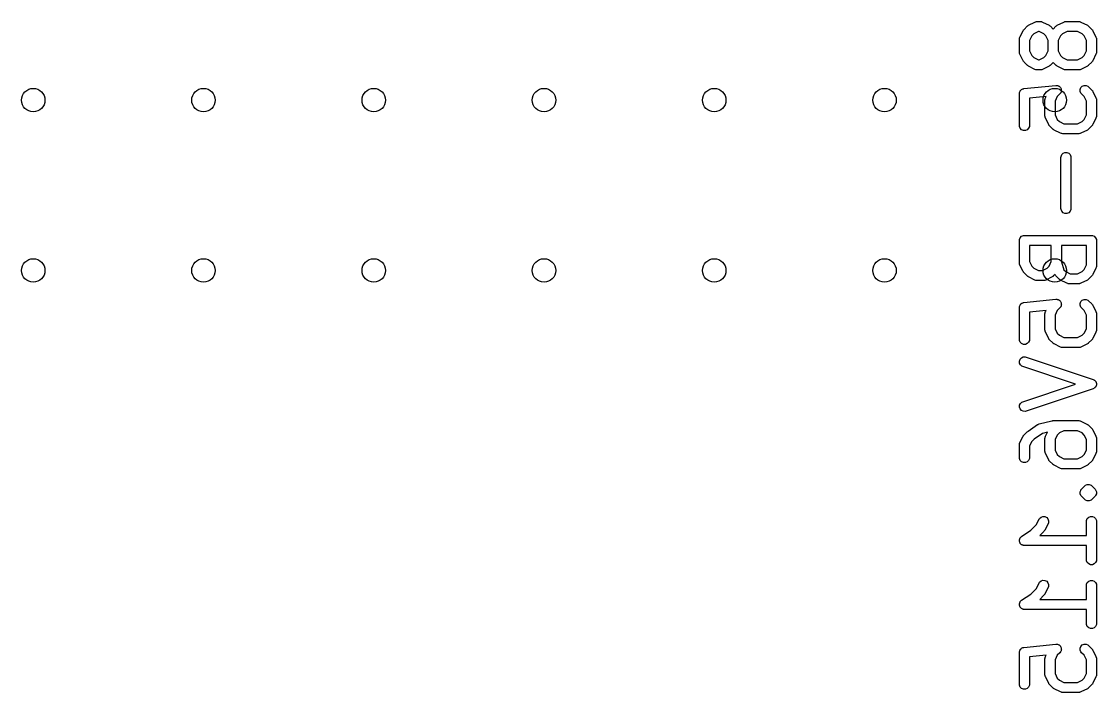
# Model space of a CAD drawing. Extents: x 0.25 to 2.5, y 0.08 to 2.24.
# Drawn here: x 1.121 to 1.753, y 0.084 to 0.478 of the extents above; entities that cross this region are included whole.
import ezdxf

# ---------------------------------------------------------------- set-up
doc = ezdxf.new("R2010")
doc.units = 0
doc.header["$MEASUREMENT"] = 0
doc.layers.add('BLACK', color=7, linetype='CONTINUOUS')

msp = doc.modelspace()

# ---------------------------------------------------------------- linework, layer by layer
at = {"layer": 'BLACK', "linetype": 'CONTINUOUS'}
for p, q in [((1.71032, 0.47345), (1.7122, 0.47532)), ((1.7122, 0.47532), (1.71242, 0.47551)), ((1.71242, 0.47551), (1.71248, 0.47557)), ((1.71248, 0.47557), (1.71256, 0.47562)), ((1.71256, 0.47562), (1.71265, 0.47569)), ((1.71265, 0.47569), (1.71272, 0.47572)), ((1.71272, 0.47572), (1.71297, 0.47588)), ((1.71297, 0.47588), (1.71671, 0.47775)), ((1.71671, 0.47775), (1.71726, 0.47796)), ((1.71726, 0.47796), (1.71736, 0.47797)), ((1.71736, 0.47797), (1.71746, 0.47801)), ((1.71746, 0.47801), (1.71804, 0.47806)), ((1.71804, 0.47806), (1.71991, 0.47806)), ((1.71991, 0.47806), (1.72049, 0.47801)), ((1.72049, 0.47801), (1.72058, 0.47797)), ((1.72058, 0.47797), (1.72069, 0.47796)), ((1.72069, 0.47796), (1.72123, 0.47775)), ((1.72123, 0.47775), (1.72498, 0.47588)), ((1.72498, 0.47588), (1.72523, 0.47572)), ((1.72523, 0.47572), (1.7253, 0.47569)), ((1.7253, 0.47569), (1.72538, 0.47562)), ((1.72538, 0.47562), (1.72547, 0.47557)), ((1.72547, 0.47557), (1.72552, 0.47551)), ((1.72552, 0.47551), (1.72575, 0.47532)), ((1.72575, 0.47532), (1.72741, 0.47366)), ((1.72741, 0.47366), (1.72907, 0.47532)), ((1.72907, 0.47532), (1.7293, 0.47551)), ((1.7293, 0.47551), (1.72935, 0.47557)), ((1.72935, 0.47557), (1.72944, 0.47562)), ((1.72944, 0.47562), (1.72952, 0.47569)), ((1.72952, 0.47569), (1.72959, 0.47572)), ((1.72959, 0.47572), (1.72984, 0.47588)), ((1.72984, 0.47588), (1.73359, 0.47775)), ((1.73359, 0.47775), (1.73413, 0.47796)), ((1.73413, 0.47796), (1.73423, 0.47797)), ((1.73423, 0.47797), (1.73433, 0.47801)), ((1.73433, 0.47801), (1.73491, 0.47806)), ((1.73491, 0.47806), (1.74241, 0.47806)), ((1.74241, 0.47806), (1.74298, 0.47801)), ((1.74298, 0.47801), (1.74308, 0.47797)), ((1.74308, 0.47797), (1.74319, 0.47796)), ((1.74319, 0.47796), (1.74373, 0.47775)), ((1.74373, 0.47775), (1.74748, 0.47588)), ((1.74748, 0.47588), (1.74773, 0.47572)), ((1.74773, 0.47572), (1.7478, 0.47569)), ((1.7478, 0.47569), (1.74788, 0.47562)), ((1.74788, 0.47562), (1.74797, 0.47557)), ((1.74797, 0.47557), (1.74802, 0.47551)), ((1.74802, 0.47551), (1.74824, 0.47532)), ((1.74824, 0.47532), (1.75012, 0.47345)), ((1.70758, 0.46761), (1.70764, 0.46819)), ((1.70758, 0.46011), (1.70758, 0.46761)), ((1.70764, 0.46819), (1.70768, 0.46829)), ((1.70768, 0.46829), (1.70769, 0.46839)), ((1.70769, 0.46839), (1.7079, 0.46893)), ((1.7079, 0.46893), (1.70977, 0.47268)), ((1.70977, 0.47268), (1.70993, 0.47293)), ((1.70993, 0.47293), (1.70996, 0.473)), ((1.70996, 0.473), (1.71002, 0.47308)), ((1.71002, 0.47308), (1.71008, 0.47317)), ((1.71008, 0.47317), (1.71014, 0.47322)), ((1.71014, 0.47322), (1.71032, 0.47345)), ((1.71484, 0.46961), (1.71349, 0.46691)), ((1.71603, 0.47081), (1.71484, 0.46961)), ((1.71873, 0.47216), (1.71603, 0.47081)), ((1.71921, 0.47216), (1.71873, 0.47216)), ((1.72191, 0.47081), (1.71921, 0.47216)), ((1.72311, 0.46961), (1.72191, 0.47081)), ((1.72446, 0.46691), (1.72311, 0.46961)), ((1.73171, 0.46961), (1.73036, 0.46691)), ((1.73291, 0.47081), (1.73171, 0.46961)), ((1.73561, 0.47216), (1.73291, 0.47081)), ((1.74171, 0.47216), (1.73561, 0.47216)), ((1.74441, 0.47081), (1.74171, 0.47216)), ((1.7456, 0.46961), (1.74441, 0.47081)), ((1.74695, 0.46691), (1.7456, 0.46961)), ((1.75012, 0.47345), (1.75031, 0.47322)), ((1.75031, 0.47322), (1.75036, 0.47317)), ((1.75036, 0.47317), (1.75042, 0.47308)), ((1.75042, 0.47308), (1.75049, 0.473)), ((1.75049, 0.473), (1.75052, 0.47293)), ((1.75052, 0.47293), (1.75067, 0.47268)), ((1.75067, 0.47268), (1.75255, 0.46893)), ((1.75255, 0.46893), (1.75275, 0.46839)), ((1.75275, 0.46839), (1.75276, 0.46829)), ((1.75276, 0.46829), (1.7528, 0.46819)), ((1.7528, 0.46819), (1.75286, 0.46761)), ((1.75286, 0.46761), (1.75286, 0.46011)), ((1.71349, 0.46691), (1.71349, 0.46081)), ((1.72446, 0.46081), (1.72446, 0.46691)), ((1.73036, 0.46691), (1.73036, 0.46081)), ((1.74695, 0.46081), (1.74695, 0.46691)), ((1.70764, 0.45954), (1.70758, 0.46011)), ((1.70768, 0.45944), (1.70764, 0.45954)), ((1.70769, 0.45933), (1.70768, 0.45944)), ((1.7079, 0.45879), (1.70769, 0.45933)), ((1.70977, 0.45504), (1.7079, 0.45879)), ((1.70993, 0.45479), (1.70977, 0.45504)), ((1.70996, 0.45472), (1.70993, 0.45479)), ((1.71002, 0.45464), (1.70996, 0.45472)), ((1.71008, 0.45455), (1.71002, 0.45464)), ((1.71349, 0.46081), (1.71484, 0.45811)), ((1.71484, 0.45811), (1.71603, 0.45691)), ((1.71603, 0.45691), (1.71873, 0.45557)), ((1.71873, 0.45557), (1.71921, 0.45557)), ((1.71921, 0.45557), (1.72191, 0.45691)), ((1.72191, 0.45691), (1.72311, 0.45811)), ((1.72311, 0.45811), (1.72446, 0.46081)), ((1.73036, 0.46081), (1.73171, 0.45811)), ((1.73171, 0.45811), (1.73291, 0.45691)), ((1.73291, 0.45691), (1.73561, 0.45557)), ((1.73561, 0.45557), (1.74171, 0.45557)), ((1.74171, 0.45557), (1.74441, 0.45691)), ((1.74441, 0.45691), (1.7456, 0.45811)), ((1.7456, 0.45811), (1.74695, 0.46081)), ((1.75042, 0.45464), (1.75036, 0.45455)), ((1.75049, 0.45472), (1.75042, 0.45464)), ((1.75052, 0.45479), (1.75049, 0.45472)), ((1.75067, 0.45504), (1.75052, 0.45479)), ((1.75255, 0.45879), (1.75067, 0.45504)), ((1.75275, 0.45933), (1.75255, 0.45879)), ((1.75276, 0.45944), (1.75275, 0.45933)), ((1.7528, 0.45954), (1.75276, 0.45944)), ((1.75286, 0.46011), (1.7528, 0.45954)), ((1.71014, 0.4545), (1.71008, 0.45455)), ((1.71032, 0.45427), (1.71014, 0.4545)), ((1.7122, 0.4524), (1.71032, 0.45427)), ((1.71242, 0.45221), (1.7122, 0.4524)), ((1.71248, 0.45216), (1.71242, 0.45221)), ((1.71256, 0.4521), (1.71248, 0.45216)), ((1.71265, 0.45203), (1.71256, 0.4521)), ((1.71272, 0.452), (1.71265, 0.45203)), ((1.71297, 0.45185), (1.71272, 0.452)), ((1.71671, 0.44997), (1.71297, 0.45185)), ((1.71726, 0.44977), (1.71671, 0.44997)), ((1.71736, 0.44976), (1.71726, 0.44977)), ((1.71746, 0.44972), (1.71736, 0.44976)), ((1.71804, 0.44966), (1.71746, 0.44972)), ((1.71991, 0.44966), (1.71804, 0.44966)), ((1.72049, 0.44972), (1.71991, 0.44966)), ((1.72058, 0.44976), (1.72049, 0.44972)), ((1.72069, 0.44977), (1.72058, 0.44976)), ((1.72123, 0.44997), (1.72069, 0.44977)), ((1.72498, 0.45185), (1.72123, 0.44997)), ((1.72523, 0.452), (1.72498, 0.45185)), ((1.7253, 0.45203), (1.72523, 0.452)), ((1.72538, 0.4521), (1.7253, 0.45203)), ((1.72547, 0.45216), (1.72538, 0.4521)), ((1.72552, 0.45221), (1.72547, 0.45216)), ((1.72575, 0.4524), (1.72552, 0.45221)), ((1.72741, 0.45406), (1.72575, 0.4524)), ((1.72907, 0.4524), (1.72741, 0.45406)), ((1.7293, 0.45221), (1.72907, 0.4524)), ((1.72935, 0.45216), (1.7293, 0.45221)), ((1.72944, 0.4521), (1.72935, 0.45216)), ((1.72952, 0.45203), (1.72944, 0.4521)), ((1.72959, 0.452), (1.72952, 0.45203)), ((1.72984, 0.45185), (1.72959, 0.452)), ((1.73359, 0.44997), (1.72984, 0.45185)), ((1.73413, 0.44977), (1.73359, 0.44997)), ((1.73423, 0.44976), (1.73413, 0.44977)), ((1.73433, 0.44972), (1.73423, 0.44976)), ((1.73491, 0.44966), (1.73433, 0.44972)), ((1.74241, 0.44966), (1.73491, 0.44966)), ((1.74298, 0.44972), (1.74241, 0.44966)), ((1.74308, 0.44976), (1.74298, 0.44972)), ((1.74319, 0.44977), (1.74308, 0.44976)), ((1.74373, 0.44997), (1.74319, 0.44977)), ((1.74748, 0.45185), (1.74373, 0.44997)), ((1.74773, 0.452), (1.74748, 0.45185)), ((1.7478, 0.45203), (1.74773, 0.452)), ((1.74788, 0.4521), (1.7478, 0.45203)), ((1.74797, 0.45216), (1.74788, 0.4521)), ((1.74802, 0.45221), (1.74797, 0.45216)), ((1.74824, 0.4524), (1.74802, 0.45221)), ((1.75012, 0.45427), (1.74824, 0.4524)), ((1.75031, 0.4545), (1.75012, 0.45427)), ((1.75036, 0.45455), (1.75031, 0.4545)), ((1.70758, 0.43574), (1.7076, 0.43595)), ((1.70758, 0.41699), (1.70758, 0.43574)), ((1.7076, 0.43603), (1.70762, 0.4361)), ((1.7076, 0.43595), (1.7076, 0.43603)), ((1.70762, 0.4361), (1.70764, 0.43632)), ((1.70764, 0.43632), (1.70781, 0.43671)), ((1.70781, 0.43671), (1.70793, 0.43713)), ((1.70793, 0.43713), (1.70802, 0.43724)), ((1.70802, 0.43724), (1.70808, 0.43738)), ((1.70808, 0.43738), (1.70839, 0.43769)), ((1.70839, 0.43769), (1.70866, 0.43802)), ((1.70866, 0.43802), (1.70879, 0.43809)), ((1.70879, 0.43809), (1.7089, 0.4382)), ((1.7089, 0.4382), (1.70929, 0.43836)), ((1.70929, 0.43836), (1.70967, 0.43856)), ((1.70967, 0.43856), (1.70989, 0.43861)), ((1.70989, 0.43861), (1.70996, 0.43864)), ((1.70996, 0.43864), (1.71003, 0.43864)), ((1.71003, 0.43864), (1.71024, 0.43868)), ((1.71024, 0.43868), (1.72899, 0.44055)), ((1.72899, 0.44055), (1.72957, 0.44055)), ((1.72957, 0.44055), (1.72971, 0.44051)), ((1.72971, 0.44051), (1.72986, 0.44051)), ((1.72986, 0.44051), (1.73026, 0.44035)), ((1.73026, 0.44035), (1.73067, 0.44022)), ((1.73067, 0.44022), (1.73079, 0.44013)), ((1.73079, 0.44013), (1.73092, 0.44007)), ((1.73092, 0.44007), (1.73123, 0.43977)), ((1.73123, 0.43977), (1.73156, 0.43949)), ((1.73174, 0.43597), (1.73137, 0.43553)), ((1.73156, 0.43949), (1.73163, 0.43936)), ((1.73163, 0.43936), (1.73174, 0.43926)), ((1.73174, 0.43926), (1.7319, 0.43886)), ((1.7318, 0.43611), (1.73174, 0.43597)), ((1.73189, 0.43623), (1.7318, 0.43611)), ((1.73201, 0.43664), (1.73189, 0.43623)), ((1.7319, 0.43886), (1.73211, 0.43848)), ((1.73218, 0.43704), (1.73201, 0.43664)), ((1.73211, 0.43848), (1.73212, 0.43833)), ((1.73212, 0.43833), (1.73218, 0.43819)), ((1.73218, 0.43819), (1.73218, 0.43776)), ((1.73218, 0.43776), (1.73222, 0.43733)), ((1.73222, 0.43733), (1.73218, 0.43719)), ((1.73218, 0.43719), (1.73218, 0.43704)), ((1.74326, 0.43819), (1.7437, 0.43926)), ((1.74326, 0.43704), (1.74326, 0.43819)), ((1.7437, 0.43597), (1.74326, 0.43704)), ((1.7437, 0.43926), (1.74452, 0.44007)), ((1.74407, 0.43553), (1.7437, 0.43597)), ((1.74452, 0.44007), (1.74558, 0.44051)), ((1.74558, 0.44051), (1.74673, 0.44051)), ((1.74673, 0.44051), (1.7478, 0.44007)), ((1.7478, 0.44007), (1.74824, 0.4397)), ((1.74824, 0.4397), (1.75012, 0.43783)), ((1.75012, 0.43783), (1.75031, 0.4376)), ((1.75031, 0.4376), (1.75036, 0.43755)), ((1.75036, 0.43755), (1.75042, 0.43746)), ((1.75042, 0.43746), (1.75049, 0.43738)), ((1.75049, 0.43738), (1.75052, 0.43731)), ((1.75052, 0.43731), (1.75067, 0.43706)), ((1.75067, 0.43706), (1.75255, 0.43331)), ((1.72326, 0.43405), (1.71349, 0.43307)), ((1.71349, 0.43307), (1.71349, 0.41699)), ((1.72258, 0.43199), (1.72264, 0.43257)), ((1.72258, 0.42262), (1.72258, 0.43199)), ((1.72264, 0.43257), (1.72268, 0.43266)), ((1.72268, 0.43266), (1.72269, 0.43277)), ((1.72269, 0.43277), (1.72289, 0.43331)), ((1.72289, 0.43331), (1.72326, 0.43405)), ((1.72984, 0.43399), (1.72849, 0.43129)), ((1.72849, 0.43129), (1.72849, 0.42331)), ((1.73137, 0.43553), (1.72984, 0.43399)), ((1.7456, 0.43399), (1.74407, 0.43553)), ((1.74695, 0.43129), (1.7456, 0.43399)), ((1.74695, 0.42331), (1.74695, 0.43129)), ((1.75255, 0.43331), (1.75275, 0.43277)), ((1.75275, 0.43277), (1.75276, 0.43266)), ((1.75276, 0.43266), (1.7528, 0.43257)), ((1.7528, 0.43257), (1.75286, 0.43199)), ((1.75286, 0.43199), (1.75286, 0.42262)), ((1.72849, 0.42331), (1.72984, 0.42062)), ((1.7456, 0.42062), (1.74695, 0.42331)), ((1.70764, 0.41642), (1.70758, 0.41699)), ((1.71349, 0.41699), (1.71343, 0.41642)), ((1.72264, 0.42204), (1.72258, 0.42262)), ((1.72268, 0.42194), (1.72264, 0.42204)), ((1.72269, 0.42184), (1.72268, 0.42194)), ((1.72289, 0.4213), (1.72269, 0.42184)), ((1.72477, 0.41755), (1.72289, 0.4213)), ((1.72492, 0.4173), (1.72477, 0.41755)), ((1.72495, 0.41723), (1.72492, 0.4173)), ((1.72502, 0.41715), (1.72495, 0.41723)), ((1.72508, 0.41706), (1.72502, 0.41715)), ((1.72514, 0.41701), (1.72508, 0.41706)), ((1.72532, 0.41678), (1.72514, 0.41701)), ((1.7272, 0.4149), (1.72532, 0.41678)), ((1.72984, 0.42062), (1.73103, 0.41942)), ((1.73103, 0.41942), (1.73373, 0.41807)), ((1.73373, 0.41807), (1.74171, 0.41807)), ((1.74171, 0.41807), (1.74441, 0.41942)), ((1.74441, 0.41942), (1.7456, 0.42062)), ((1.75012, 0.41678), (1.74824, 0.4149)), ((1.75031, 0.41701), (1.75012, 0.41678)), ((1.75036, 0.41706), (1.75031, 0.41701)), ((1.75042, 0.41715), (1.75036, 0.41706)), ((1.75049, 0.41723), (1.75042, 0.41715)), ((1.75052, 0.4173), (1.75049, 0.41723)), ((1.75067, 0.41755), (1.75052, 0.4173)), ((1.75255, 0.4213), (1.75067, 0.41755)), ((1.75275, 0.42184), (1.75255, 0.4213)), ((1.75276, 0.42194), (1.75275, 0.42184)), ((1.7528, 0.42204), (1.75276, 0.42194)), ((1.75286, 0.42262), (1.7528, 0.42204)), ((1.70808, 0.41535), (1.70764, 0.41642)), ((1.7089, 0.41454), (1.70808, 0.41535)), ((1.70996, 0.4141), (1.7089, 0.41454)), ((1.71111, 0.4141), (1.70996, 0.4141)), ((1.71218, 0.41454), (1.71111, 0.4141)), ((1.71299, 0.41535), (1.71218, 0.41454)), ((1.71343, 0.41642), (1.71299, 0.41535)), ((1.72742, 0.41472), (1.7272, 0.4149)), ((1.72747, 0.41466), (1.72742, 0.41472)), ((1.72756, 0.4146), (1.72747, 0.41466)), ((1.72764, 0.41454), (1.72756, 0.4146)), ((1.72772, 0.41451), (1.72764, 0.41454)), ((1.72796, 0.41435), (1.72772, 0.41451)), ((1.73171, 0.41248), (1.72796, 0.41435)), ((1.73225, 0.41227), (1.73171, 0.41248)), ((1.73236, 0.41226), (1.73225, 0.41227)), ((1.73246, 0.41222), (1.73236, 0.41226)), ((1.73303, 0.41217), (1.73246, 0.41222)), ((1.74241, 0.41217), (1.73303, 0.41217)), ((1.74298, 0.41222), (1.74241, 0.41217)), ((1.74308, 0.41226), (1.74298, 0.41222)), ((1.74319, 0.41227), (1.74308, 0.41226)), ((1.74373, 0.41248), (1.74319, 0.41227)), ((1.74748, 0.41435), (1.74373, 0.41248)), ((1.74773, 0.41451), (1.74748, 0.41435)), ((1.7478, 0.41454), (1.74773, 0.41451)), ((1.74788, 0.4146), (1.7478, 0.41454)), ((1.74797, 0.41466), (1.74788, 0.4146)), ((1.74802, 0.41472), (1.74797, 0.41466)), ((1.74824, 0.4149), (1.74802, 0.41472)), ((1.73196, 0.39824), (1.73201, 0.39882)), ((1.73196, 0.36825), (1.73196, 0.39824)), ((1.73201, 0.39882), (1.73245, 0.39989)), ((1.73245, 0.39989), (1.73327, 0.4007)), ((1.73327, 0.4007), (1.73433, 0.40114)), ((1.73433, 0.40114), (1.73548, 0.40114)), ((1.73548, 0.40114), (1.73655, 0.4007)), ((1.73655, 0.4007), (1.73736, 0.39989)), ((1.73736, 0.39989), (1.7378, 0.39882)), ((1.7378, 0.39882), (1.73786, 0.39824)), ((1.73786, 0.39824), (1.73786, 0.36825)), ((1.73201, 0.36767), (1.73196, 0.36825)), ((1.73245, 0.36661), (1.73201, 0.36767)), ((1.73327, 0.36579), (1.73245, 0.36661)), ((1.73736, 0.36661), (1.73655, 0.36579)), ((1.7378, 0.36767), (1.73736, 0.36661)), ((1.73786, 0.36825), (1.7378, 0.36767)), ((1.73433, 0.36535), (1.73327, 0.36579)), ((1.73548, 0.36535), (1.73433, 0.36535)), ((1.73655, 0.36579), (1.73548, 0.36535)), ((1.70758, 0.3495), (1.70764, 0.35008)), ((1.70758, 0.33638), (1.70758, 0.3495)), ((1.70764, 0.35008), (1.70808, 0.35114)), ((1.70808, 0.35114), (1.7089, 0.35196)), ((1.7089, 0.35196), (1.70996, 0.3524)), ((1.70996, 0.3524), (1.71054, 0.35245)), ((1.71054, 0.35245), (1.74991, 0.35245)), ((1.74991, 0.35245), (1.75048, 0.3524)), ((1.75048, 0.3524), (1.75155, 0.35196)), ((1.75155, 0.35196), (1.75236, 0.35114)), ((1.75236, 0.35114), (1.7528, 0.35008)), ((1.7528, 0.35008), (1.75286, 0.3495)), ((1.75286, 0.3495), (1.75286, 0.3345)), ((1.72633, 0.34655), (1.71349, 0.34655)), ((1.71349, 0.34655), (1.71349, 0.33707)), ((1.72633, 0.33707), (1.72633, 0.34655)), ((1.74695, 0.34655), (1.73224, 0.34655)), ((1.73224, 0.34655), (1.73224, 0.33686)), ((1.74695, 0.3352), (1.74695, 0.34655)), ((1.70764, 0.3358), (1.70758, 0.33638)), ((1.70768, 0.3357), (1.70764, 0.3358)), ((1.70769, 0.3356), (1.70768, 0.3357)), ((1.7079, 0.33506), (1.70769, 0.3356)), ((1.70977, 0.33131), (1.7079, 0.33506)), ((1.71349, 0.33707), (1.71484, 0.33438)), ((1.72498, 0.33438), (1.72633, 0.33707)), ((1.73224, 0.33686), (1.73374, 0.33235)), ((1.7456, 0.3325), (1.74695, 0.3352)), ((1.70993, 0.33106), (1.70977, 0.33131)), ((1.70996, 0.33099), (1.70993, 0.33106)), ((1.71002, 0.33091), (1.70996, 0.33099)), ((1.71008, 0.33082), (1.71002, 0.33091)), ((1.71014, 0.33077), (1.71008, 0.33082)), ((1.71032, 0.33054), (1.71014, 0.33077)), ((1.7122, 0.32867), (1.71032, 0.33054)), ((1.71242, 0.32848), (1.7122, 0.32867)), ((1.71248, 0.32842), (1.71242, 0.32848)), ((1.71256, 0.32836), (1.71248, 0.32842)), ((1.71265, 0.3283), (1.71256, 0.32836)), ((1.71484, 0.33438), (1.71603, 0.33318)), ((1.71603, 0.33318), (1.71873, 0.33183)), ((1.71873, 0.33183), (1.72109, 0.33183)), ((1.72109, 0.33183), (1.72379, 0.33318)), ((1.72379, 0.33318), (1.72498, 0.33438)), ((1.72726, 0.32836), (1.72717, 0.3283)), ((1.72734, 0.32842), (1.72726, 0.32836)), ((1.7274, 0.32848), (1.72734, 0.32842)), ((1.72762, 0.32867), (1.7274, 0.32848)), ((1.72849, 0.32953), (1.72762, 0.32867)), ((1.72859, 0.32929), (1.72849, 0.32953)), ((1.72866, 0.32921), (1.72859, 0.32929)), ((1.7287, 0.32911), (1.72866, 0.32921)), ((1.72907, 0.32867), (1.7287, 0.32911)), ((1.73095, 0.32679), (1.72907, 0.32867)), ((1.73374, 0.33235), (1.73478, 0.33131)), ((1.73478, 0.33131), (1.73748, 0.32996)), ((1.73748, 0.32996), (1.74171, 0.32996)), ((1.74171, 0.32996), (1.74441, 0.33131)), ((1.74441, 0.33131), (1.7456, 0.3325)), ((1.75012, 0.32867), (1.74824, 0.32679)), ((1.75031, 0.32889), (1.75012, 0.32867)), ((1.75036, 0.32894), (1.75031, 0.32889)), ((1.75042, 0.32903), (1.75036, 0.32894)), ((1.75049, 0.32911), (1.75042, 0.32903)), ((1.75052, 0.32918), (1.75049, 0.32911)), ((1.75067, 0.32943), (1.75052, 0.32918)), ((1.75255, 0.33318), (1.75067, 0.32943)), ((1.75275, 0.33372), (1.75255, 0.33318)), ((1.75276, 0.33383), (1.75275, 0.33372)), ((1.7528, 0.33393), (1.75276, 0.33383)), ((1.75286, 0.3345), (1.7528, 0.33393)), ((1.71272, 0.32827), (1.71265, 0.3283)), ((1.71297, 0.32811), (1.71272, 0.32827)), ((1.71671, 0.32624), (1.71297, 0.32811)), ((1.71726, 0.32603), (1.71671, 0.32624)), ((1.71736, 0.32602), (1.71726, 0.32603)), ((1.71746, 0.32598), (1.71736, 0.32602)), ((1.71804, 0.32593), (1.71746, 0.32598)), ((1.72178, 0.32593), (1.71804, 0.32593)), ((1.72236, 0.32598), (1.72178, 0.32593)), ((1.72246, 0.32602), (1.72236, 0.32598)), ((1.72256, 0.32603), (1.72246, 0.32602)), ((1.72311, 0.32624), (1.72256, 0.32603)), ((1.72685, 0.32811), (1.72311, 0.32624)), ((1.7271, 0.32827), (1.72685, 0.32811)), ((1.72717, 0.3283), (1.7271, 0.32827)), ((1.73117, 0.3266), (1.73095, 0.32679)), ((1.73122, 0.32655), (1.73117, 0.3266)), ((1.73131, 0.32649), (1.73122, 0.32655)), ((1.73139, 0.32642), (1.73131, 0.32649)), ((1.73146, 0.32639), (1.73139, 0.32642)), ((1.73171, 0.32624), (1.73146, 0.32639)), ((1.73546, 0.32436), (1.73171, 0.32624)), ((1.736, 0.32416), (1.73546, 0.32436)), ((1.73611, 0.32415), (1.736, 0.32416)), ((1.73621, 0.32411), (1.73611, 0.32415)), ((1.73678, 0.32405), (1.73621, 0.32411)), ((1.74241, 0.32405), (1.73678, 0.32405)), ((1.74298, 0.32411), (1.74241, 0.32405)), ((1.74308, 0.32415), (1.74298, 0.32411)), ((1.74319, 0.32416), (1.74308, 0.32415)), ((1.74373, 0.32436), (1.74319, 0.32416)), ((1.74748, 0.32624), (1.74373, 0.32436)), ((1.74773, 0.32639), (1.74748, 0.32624)), ((1.7478, 0.32642), (1.74773, 0.32639)), ((1.74788, 0.32649), (1.7478, 0.32642)), ((1.74797, 0.32655), (1.74788, 0.32649)), ((1.74802, 0.3266), (1.74797, 0.32655)), ((1.74824, 0.32679), (1.74802, 0.3266)), ((1.70758, 0.31013), (1.7076, 0.31034)), ((1.70758, 0.29138), (1.70758, 0.31013)), ((1.7076, 0.31042), (1.70762, 0.31049)), ((1.7076, 0.31034), (1.7076, 0.31042)), ((1.70762, 0.31049), (1.70764, 0.31071)), ((1.70764, 0.31071), (1.70781, 0.31111)), ((1.70781, 0.31111), (1.70793, 0.31152)), ((1.70793, 0.31152), (1.70802, 0.31163)), ((1.70802, 0.31163), (1.70808, 0.31177)), ((1.70808, 0.31177), (1.70839, 0.31208)), ((1.70839, 0.31208), (1.70866, 0.31241)), ((1.70866, 0.31241), (1.70879, 0.31248)), ((1.70879, 0.31248), (1.7089, 0.31259)), ((1.7089, 0.31259), (1.70929, 0.31275)), ((1.70929, 0.31275), (1.70967, 0.31296)), ((1.70967, 0.31296), (1.70989, 0.313)), ((1.70989, 0.313), (1.70996, 0.31303)), ((1.70996, 0.31303), (1.71003, 0.31303)), ((1.71003, 0.31303), (1.71024, 0.31307)), ((1.71024, 0.31307), (1.72899, 0.31494)), ((1.72899, 0.31494), (1.72957, 0.31494)), ((1.72957, 0.31494), (1.72971, 0.3149)), ((1.72971, 0.3149), (1.72986, 0.3149)), ((1.73137, 0.30992), (1.72984, 0.30838)), ((1.72986, 0.3149), (1.73026, 0.31474)), ((1.73026, 0.31474), (1.73067, 0.31461)), ((1.73067, 0.31461), (1.73079, 0.31452)), ((1.73079, 0.31452), (1.73092, 0.31446)), ((1.73092, 0.31446), (1.73123, 0.31416)), ((1.73123, 0.31416), (1.73156, 0.31388)), ((1.73174, 0.31037), (1.73137, 0.30992)), ((1.73156, 0.31388), (1.73163, 0.31375)), ((1.73163, 0.31375), (1.73174, 0.31365)), ((1.73174, 0.31365), (1.7319, 0.31325)), ((1.7318, 0.3105), (1.73174, 0.31037)), ((1.73189, 0.31062), (1.7318, 0.3105)), ((1.73201, 0.31103), (1.73189, 0.31062)), ((1.7319, 0.31325), (1.73211, 0.31287)), ((1.73218, 0.31143), (1.73201, 0.31103)), ((1.73211, 0.31287), (1.73212, 0.31272)), ((1.73212, 0.31272), (1.73218, 0.31258)), ((1.73218, 0.31258), (1.73218, 0.31215)), ((1.73218, 0.31215), (1.73222, 0.31172)), ((1.73222, 0.31172), (1.73218, 0.31158)), ((1.73218, 0.31158), (1.73218, 0.31143)), ((1.74326, 0.31258), (1.7437, 0.31365)), ((1.74326, 0.31143), (1.74326, 0.31258)), ((1.7437, 0.31037), (1.74326, 0.31143)), ((1.7437, 0.31365), (1.74452, 0.31446)), ((1.74407, 0.30992), (1.7437, 0.31037)), ((1.7456, 0.30838), (1.74407, 0.30992)), ((1.74452, 0.31446), (1.74558, 0.3149)), ((1.74558, 0.3149), (1.74673, 0.3149)), ((1.74673, 0.3149), (1.7478, 0.31446)), ((1.7478, 0.31446), (1.74824, 0.31409)), ((1.74824, 0.31409), (1.75012, 0.31222)), ((1.75012, 0.31222), (1.75031, 0.31199)), ((1.75031, 0.31199), (1.75036, 0.31194)), ((1.75036, 0.31194), (1.75042, 0.31185)), ((1.75042, 0.31185), (1.75049, 0.31177)), ((1.75049, 0.31177), (1.75052, 0.3117)), ((1.75052, 0.3117), (1.75067, 0.31145)), ((1.75067, 0.31145), (1.75255, 0.3077)), ((1.72326, 0.30844), (1.71349, 0.30746)), ((1.71349, 0.30746), (1.71349, 0.29138)), ((1.72258, 0.30638), (1.72264, 0.30696)), ((1.72258, 0.29701), (1.72258, 0.30638)), ((1.72264, 0.30696), (1.72268, 0.30706)), ((1.72268, 0.30706), (1.72269, 0.30716)), ((1.72269, 0.30716), (1.72289, 0.3077)), ((1.72289, 0.3077), (1.72326, 0.30844)), ((1.72984, 0.30838), (1.72849, 0.30568)), ((1.72849, 0.30568), (1.72849, 0.2977)), ((1.74695, 0.30568), (1.7456, 0.30838)), ((1.74695, 0.2977), (1.74695, 0.30568)), ((1.75255, 0.3077), (1.75275, 0.30716)), ((1.75275, 0.30716), (1.75276, 0.30706)), ((1.75276, 0.30706), (1.7528, 0.30696)), ((1.7528, 0.30696), (1.75286, 0.30638)), ((1.75286, 0.30638), (1.75286, 0.29701)), ((1.72264, 0.29643), (1.72258, 0.29701)), ((1.72849, 0.2977), (1.72984, 0.29501)), ((1.7456, 0.29501), (1.74695, 0.2977)), ((1.75286, 0.29701), (1.7528, 0.29643)), ((1.70764, 0.29081), (1.70758, 0.29138)), ((1.70808, 0.28974), (1.70764, 0.29081)), ((1.71343, 0.29081), (1.71299, 0.28974)), ((1.71349, 0.29138), (1.71343, 0.29081)), ((1.72268, 0.29633), (1.72264, 0.29643)), ((1.72269, 0.29623), (1.72268, 0.29633)), ((1.72289, 0.29569), (1.72269, 0.29623)), ((1.72477, 0.29194), (1.72289, 0.29569)), ((1.72492, 0.29169), (1.72477, 0.29194)), ((1.72495, 0.29162), (1.72492, 0.29169)), ((1.72502, 0.29154), (1.72495, 0.29162)), ((1.72508, 0.29145), (1.72502, 0.29154)), ((1.72514, 0.2914), (1.72508, 0.29145)), ((1.72532, 0.29117), (1.72514, 0.2914)), ((1.7272, 0.2893), (1.72532, 0.29117)), ((1.72984, 0.29501), (1.73103, 0.29381)), ((1.73103, 0.29381), (1.73373, 0.29246)), ((1.73373, 0.29246), (1.74171, 0.29246)), ((1.74171, 0.29246), (1.74441, 0.29381)), ((1.74441, 0.29381), (1.7456, 0.29501)), ((1.75012, 0.29117), (1.74824, 0.2893)), ((1.75031, 0.2914), (1.75012, 0.29117)), ((1.75036, 0.29145), (1.75031, 0.2914)), ((1.75042, 0.29154), (1.75036, 0.29145)), ((1.75049, 0.29162), (1.75042, 0.29154)), ((1.75052, 0.29169), (1.75049, 0.29162)), ((1.75067, 0.29194), (1.75052, 0.29169)), ((1.75255, 0.29569), (1.75067, 0.29194)), ((1.75275, 0.29623), (1.75255, 0.29569)), ((1.75276, 0.29633), (1.75275, 0.29623)), ((1.7528, 0.29643), (1.75276, 0.29633)), ((1.7089, 0.28893), (1.70808, 0.28974)), ((1.70996, 0.28849), (1.7089, 0.28893)), ((1.71111, 0.28849), (1.70996, 0.28849)), ((1.71218, 0.28893), (1.71111, 0.28849)), ((1.71299, 0.28974), (1.71218, 0.28893)), ((1.72742, 0.28911), (1.7272, 0.2893)), ((1.72747, 0.28905), (1.72742, 0.28911)), ((1.72756, 0.28899), (1.72747, 0.28905)), ((1.72764, 0.28893), (1.72756, 0.28899)), ((1.72772, 0.2889), (1.72764, 0.28893)), ((1.72796, 0.28874), (1.72772, 0.2889)), ((1.73171, 0.28687), (1.72796, 0.28874)), ((1.73225, 0.28666), (1.73171, 0.28687)), ((1.73236, 0.28665), (1.73225, 0.28666)), ((1.73246, 0.28661), (1.73236, 0.28665)), ((1.73303, 0.28656), (1.73246, 0.28661)), ((1.74241, 0.28656), (1.73303, 0.28656)), ((1.74298, 0.28661), (1.74241, 0.28656)), ((1.74308, 0.28665), (1.74298, 0.28661)), ((1.74319, 0.28666), (1.74308, 0.28665)), ((1.74373, 0.28687), (1.74319, 0.28666)), ((1.74748, 0.28874), (1.74373, 0.28687)), ((1.74773, 0.2889), (1.74748, 0.28874)), ((1.7478, 0.28893), (1.74773, 0.2889)), ((1.74788, 0.28899), (1.7478, 0.28893)), ((1.74797, 0.28905), (1.74788, 0.28899)), ((1.74802, 0.28911), (1.74797, 0.28905)), ((1.74824, 0.2893), (1.74802, 0.28911)), ((1.70761, 0.27863), (1.70797, 0.27972)), ((1.70769, 0.27748), (1.70761, 0.27863)), ((1.70797, 0.27972), (1.70873, 0.28059)), ((1.70873, 0.28059), (1.70976, 0.28111)), ((1.70976, 0.28111), (1.71091, 0.28119)), ((1.71091, 0.28119), (1.71147, 0.28106)), ((1.71147, 0.28106), (1.75084, 0.26794)), ((1.7082, 0.27645), (1.70769, 0.27748)), ((1.70907, 0.27569), (1.7082, 0.27645)), ((1.7096, 0.27546), (1.70907, 0.27569)), ((1.74057, 0.26514), (1.7096, 0.27546)), ((1.75084, 0.26794), (1.75137, 0.2677)), ((1.75137, 0.2677), (1.75153, 0.26756)), ((1.75153, 0.26756), (1.75172, 0.26747)), ((1.75172, 0.26747), (1.75196, 0.26719)), ((1.75196, 0.26719), (1.75224, 0.26695)), ((1.75224, 0.26695), (1.75233, 0.26676)), ((1.75233, 0.26676), (1.75247, 0.2666)), ((1.75247, 0.2666), (1.75259, 0.26625)), ((1.75259, 0.26625), (1.75275, 0.26592)), ((1.75275, 0.26592), (1.75277, 0.26571)), ((1.75277, 0.26571), (1.75284, 0.26551)), ((1.75284, 0.26551), (1.75281, 0.26514)), ((1.7096, 0.25481), (1.74057, 0.26514)), ((1.75084, 0.26234), (1.71147, 0.24921)), ((1.75137, 0.26257), (1.75084, 0.26234)), ((1.75153, 0.26271), (1.75137, 0.26257)), ((1.75172, 0.2628), (1.75153, 0.26271)), ((1.75196, 0.26308), (1.75172, 0.2628)), ((1.75224, 0.26333), (1.75196, 0.26308)), ((1.75233, 0.26351), (1.75224, 0.26333)), ((1.75247, 0.26367), (1.75233, 0.26351)), ((1.75259, 0.26403), (1.75247, 0.26367)), ((1.75275, 0.26436), (1.75259, 0.26403)), ((1.75277, 0.26457), (1.75275, 0.26436)), ((1.75284, 0.26477), (1.75277, 0.26457)), ((1.75281, 0.26514), (1.75284, 0.26477)), ((1.70761, 0.25164), (1.70769, 0.25279)), ((1.70769, 0.25279), (1.7082, 0.25382)), ((1.7082, 0.25382), (1.70907, 0.25458)), ((1.70907, 0.25458), (1.7096, 0.25481)), ((1.70797, 0.25055), (1.70761, 0.25164)), ((1.70873, 0.24968), (1.70797, 0.25055)), ((1.70976, 0.24917), (1.70873, 0.24968)), ((1.71091, 0.24908), (1.70976, 0.24917)), ((1.71147, 0.24921), (1.71091, 0.24908)), ((1.71265, 0.2376), (1.71827, 0.24135)), ((1.71827, 0.24135), (1.71859, 0.24152)), ((1.71859, 0.24152), (1.71865, 0.24156)), ((1.71865, 0.24156), (1.71872, 0.24158)), ((1.71872, 0.24158), (1.71878, 0.24162)), ((1.71878, 0.24162), (1.71885, 0.24163)), ((1.71885, 0.24163), (1.71919, 0.24175)), ((1.71919, 0.24175), (1.72669, 0.24363)), ((1.72669, 0.24363), (1.72679, 0.24364)), ((1.72679, 0.24364), (1.72683, 0.24366)), ((1.72683, 0.24366), (1.72705, 0.24368)), ((1.72705, 0.24368), (1.72727, 0.24371)), ((1.72727, 0.24371), (1.72731, 0.24371)), ((1.72731, 0.24371), (1.72741, 0.24372)), ((1.72741, 0.24372), (1.74241, 0.24372)), ((1.74241, 0.24372), (1.74298, 0.24366)), ((1.74298, 0.24366), (1.74308, 0.24362)), ((1.74308, 0.24362), (1.74319, 0.24361)), ((1.74319, 0.24361), (1.74373, 0.24341)), ((1.74373, 0.24341), (1.74748, 0.24153)), ((1.74748, 0.24153), (1.74773, 0.24137)), ((1.74773, 0.24137), (1.7478, 0.24134)), ((1.7478, 0.24134), (1.74788, 0.24128)), ((1.74788, 0.24128), (1.74797, 0.24122)), ((1.74797, 0.24122), (1.74802, 0.24116)), ((1.74802, 0.24116), (1.74824, 0.24098)), ((1.74824, 0.24098), (1.75012, 0.2391)), ((1.7079, 0.23084), (1.70977, 0.23459)), ((1.70977, 0.23459), (1.70993, 0.23483)), ((1.70993, 0.23483), (1.70996, 0.23491)), ((1.70996, 0.23491), (1.71002, 0.23499)), ((1.71002, 0.23499), (1.71008, 0.23508)), ((1.71008, 0.23508), (1.71014, 0.23513)), ((1.71014, 0.23513), (1.71032, 0.23535)), ((1.71032, 0.23535), (1.7122, 0.23723)), ((1.7122, 0.23723), (1.71243, 0.23742)), ((1.7122, 0.23723), (1.7122, 0.23723)), ((1.7122, 0.23723), (1.7122, 0.23723)), ((1.71243, 0.23742), (1.71265, 0.2376)), ((1.71265, 0.2376), (1.71265, 0.2376)), ((1.71265, 0.2376), (1.71265, 0.2376)), ((1.72112, 0.23615), (1.71617, 0.23285)), ((1.72404, 0.23688), (1.72112, 0.23615)), ((1.72258, 0.23327), (1.72264, 0.23384)), ((1.72264, 0.23384), (1.72268, 0.23394)), ((1.72268, 0.23394), (1.72269, 0.23405)), ((1.72269, 0.23405), (1.72289, 0.23459)), ((1.72289, 0.23459), (1.72404, 0.23688)), ((1.72984, 0.23527), (1.72849, 0.23257)), ((1.73103, 0.23646), (1.72984, 0.23527)), ((1.73373, 0.23781), (1.73103, 0.23646)), ((1.74171, 0.23781), (1.73373, 0.23781)), ((1.74441, 0.23646), (1.74171, 0.23781)), ((1.7456, 0.23527), (1.74441, 0.23646)), ((1.74695, 0.23257), (1.7456, 0.23527)), ((1.75012, 0.2391), (1.75031, 0.23888)), ((1.75031, 0.23888), (1.75036, 0.23883)), ((1.75036, 0.23883), (1.75042, 0.23874)), ((1.75042, 0.23874), (1.75049, 0.23866)), ((1.75049, 0.23866), (1.75052, 0.23858)), ((1.75052, 0.23858), (1.75067, 0.23834)), ((1.75067, 0.23834), (1.75255, 0.23459)), ((1.75255, 0.23459), (1.75275, 0.23405)), ((1.75275, 0.23405), (1.75276, 0.23394)), ((1.75276, 0.23394), (1.7528, 0.23384)), ((1.7528, 0.23384), (1.75286, 0.23327)), ((1.70758, 0.22952), (1.70764, 0.23009)), ((1.70758, 0.22202), (1.70758, 0.22952)), ((1.70764, 0.23009), (1.70768, 0.23019)), ((1.70768, 0.23019), (1.70769, 0.2303)), ((1.70769, 0.2303), (1.7079, 0.23084)), ((1.71484, 0.23152), (1.71349, 0.22882)), ((1.71349, 0.22882), (1.71349, 0.22202)), ((1.71617, 0.23285), (1.71484, 0.23152)), ((1.72258, 0.22577), (1.72258, 0.23327)), ((1.72849, 0.23257), (1.72849, 0.22646)), ((1.74695, 0.22646), (1.74695, 0.23257)), ((1.75286, 0.23327), (1.75286, 0.22577)), ((1.70764, 0.22144), (1.70758, 0.22202)), ((1.70808, 0.22038), (1.70764, 0.22144)), ((1.71343, 0.22144), (1.71299, 0.22038)), ((1.71349, 0.22202), (1.71343, 0.22144)), ((1.72264, 0.22519), (1.72258, 0.22577)), ((1.72268, 0.22509), (1.72264, 0.22519)), ((1.72269, 0.22499), (1.72268, 0.22509)), ((1.72289, 0.22445), (1.72269, 0.22499)), ((1.72477, 0.2207), (1.72289, 0.22445)), ((1.72849, 0.22646), (1.72984, 0.22377)), ((1.72984, 0.22377), (1.73103, 0.22257)), ((1.73103, 0.22257), (1.73373, 0.22122)), ((1.73373, 0.22122), (1.74171, 0.22122)), ((1.74171, 0.22122), (1.74441, 0.22257)), ((1.74441, 0.22257), (1.7456, 0.22377)), ((1.7456, 0.22377), (1.74695, 0.22646)), ((1.75255, 0.22445), (1.75067, 0.2207)), ((1.75275, 0.22499), (1.75255, 0.22445)), ((1.75276, 0.22509), (1.75275, 0.22499)), ((1.7528, 0.22519), (1.75276, 0.22509)), ((1.75286, 0.22577), (1.7528, 0.22519)), ((1.7089, 0.21956), (1.70808, 0.22038)), ((1.70996, 0.21912), (1.7089, 0.21956)), ((1.71111, 0.21912), (1.70996, 0.21912)), ((1.71218, 0.21956), (1.71111, 0.21912)), ((1.71299, 0.22038), (1.71218, 0.21956)), ((1.72492, 0.22045), (1.72477, 0.2207)), ((1.72495, 0.22038), (1.72492, 0.22045)), ((1.72502, 0.2203), (1.72495, 0.22038)), ((1.72508, 0.22021), (1.72502, 0.2203)), ((1.72514, 0.22016), (1.72508, 0.22021)), ((1.72532, 0.21993), (1.72514, 0.22016)), ((1.7272, 0.21805), (1.72532, 0.21993)), ((1.72742, 0.21787), (1.7272, 0.21805)), ((1.72747, 0.21781), (1.72742, 0.21787)), ((1.72756, 0.21775), (1.72747, 0.21781)), ((1.72764, 0.21769), (1.72756, 0.21775)), ((1.72772, 0.21766), (1.72764, 0.21769)), ((1.72796, 0.2175), (1.72772, 0.21766)), ((1.73171, 0.21563), (1.72796, 0.2175)), ((1.73225, 0.21542), (1.73171, 0.21563)), ((1.73236, 0.21541), (1.73225, 0.21542)), ((1.73246, 0.21537), (1.73236, 0.21541)), ((1.73303, 0.21531), (1.73246, 0.21537)), ((1.74241, 0.21531), (1.73303, 0.21531)), ((1.74298, 0.21537), (1.74241, 0.21531)), ((1.74308, 0.21541), (1.74298, 0.21537)), ((1.74319, 0.21542), (1.74308, 0.21541)), ((1.74373, 0.21563), (1.74319, 0.21542)), ((1.74748, 0.2175), (1.74373, 0.21563)), ((1.74773, 0.21766), (1.74748, 0.2175)), ((1.7478, 0.21769), (1.74773, 0.21766)), ((1.74788, 0.21775), (1.7478, 0.21769)), ((1.74797, 0.21781), (1.74788, 0.21775)), ((1.74802, 0.21787), (1.74797, 0.21781)), ((1.74824, 0.21805), (1.74802, 0.21787)), ((1.75012, 0.21993), (1.74824, 0.21805)), ((1.75031, 0.22016), (1.75012, 0.21993)), ((1.75036, 0.22021), (1.75031, 0.22016)), ((1.75042, 0.2203), (1.75036, 0.22021)), ((1.75049, 0.22038), (1.75042, 0.2203)), ((1.75052, 0.22045), (1.75049, 0.22038)), ((1.75067, 0.2207), (1.75052, 0.22045)), ((1.74326, 0.20197), (1.74356, 0.20269)), ((1.74356, 0.20269), (1.7437, 0.20303)), ((1.7437, 0.20303), (1.74407, 0.20348)), ((1.7437, 0.20303), (1.7437, 0.20303)), ((1.74407, 0.20348), (1.74594, 0.20536)), ((1.74594, 0.20536), (1.74639, 0.20572)), ((1.74639, 0.20572), (1.74746, 0.20617)), ((1.74746, 0.20617), (1.74861, 0.20617)), ((1.74861, 0.20617), (1.74967, 0.20572)), ((1.74967, 0.20572), (1.74967, 0.20572)), ((1.74967, 0.20572), (1.75012, 0.20536)), ((1.75012, 0.20536), (1.75199, 0.20348)), ((1.75199, 0.20348), (1.75236, 0.20303)), ((1.75236, 0.20303), (1.7525, 0.20269)), ((1.7525, 0.20269), (1.7528, 0.20197)), ((1.74326, 0.20082), (1.74326, 0.20197)), ((1.7437, 0.19975), (1.74326, 0.20082)), ((1.74407, 0.19931), (1.7437, 0.19975)), ((1.7437, 0.19975), (1.7437, 0.19975)), ((1.74594, 0.19743), (1.74407, 0.19931)), ((1.74639, 0.19706), (1.74594, 0.19743)), ((1.74746, 0.19662), (1.74639, 0.19706)), ((1.74861, 0.19662), (1.74746, 0.19662)), ((1.74967, 0.19706), (1.74861, 0.19662)), ((1.74861, 0.19662), (1.74861, 0.19662)), ((1.75012, 0.19743), (1.74967, 0.19706)), ((1.75199, 0.19931), (1.75012, 0.19743)), ((1.75236, 0.19975), (1.75199, 0.19931)), ((1.7528, 0.20082), (1.75236, 0.19975)), ((1.7528, 0.20197), (1.7528, 0.20082)), ((1.71748, 0.18252), (1.71914, 0.18584)), ((1.71914, 0.18584), (1.71945, 0.18633)), ((1.71945, 0.18633), (1.72032, 0.18709)), ((1.72032, 0.18709), (1.72142, 0.18745)), ((1.72142, 0.18745), (1.72256, 0.18737)), ((1.72443, 0.1832), (1.72255, 0.17945)), ((1.72256, 0.18737), (1.7236, 0.18685)), ((1.7236, 0.18685), (1.72435, 0.18598)), ((1.72435, 0.18598), (1.72471, 0.18489)), ((1.72463, 0.18374), (1.72443, 0.1832)), ((1.72471, 0.18489), (1.72463, 0.18374)), ((1.74695, 0.18452), (1.74701, 0.1851)), ((1.74695, 0.17623), (1.74695, 0.18452)), ((1.74701, 0.1851), (1.74745, 0.18616)), ((1.74745, 0.18616), (1.74827, 0.18698)), ((1.74827, 0.18698), (1.74933, 0.18742)), ((1.74933, 0.18742), (1.75048, 0.18742)), ((1.75048, 0.18742), (1.75155, 0.18698)), ((1.75155, 0.18698), (1.75236, 0.18616)), ((1.75236, 0.18616), (1.7528, 0.1851)), ((1.7528, 0.1851), (1.75286, 0.18452)), ((1.75286, 0.18452), (1.75286, 0.16202)), ((1.7089, 0.17573), (1.71428, 0.17932)), ((1.71428, 0.17932), (1.71748, 0.18252)), ((1.722, 0.17868), (1.71954, 0.17623)), ((1.72218, 0.17891), (1.722, 0.17868)), ((1.72224, 0.17896), (1.72218, 0.17891)), ((1.7223, 0.17905), (1.72224, 0.17896)), ((1.72237, 0.17913), (1.7223, 0.17905)), ((1.72239, 0.1792), (1.72237, 0.17913)), ((1.72255, 0.17945), (1.72239, 0.1792)), ((1.70758, 0.17328), (1.70764, 0.17356)), ((1.70764, 0.17299), (1.70758, 0.17328)), ((1.70764, 0.17385), (1.70775, 0.17412)), ((1.70764, 0.17356), (1.70764, 0.17385)), ((1.70764, 0.1727), (1.70764, 0.17299)), ((1.70775, 0.17243), (1.70764, 0.1727)), ((1.70775, 0.17412), (1.70781, 0.17441)), ((1.70781, 0.17215), (1.70775, 0.17243)), ((1.70781, 0.17441), (1.70797, 0.17465)), ((1.70797, 0.1719), (1.70781, 0.17215)), ((1.70797, 0.17465), (1.70808, 0.17491)), ((1.70808, 0.17163), (1.70797, 0.1719)), ((1.70808, 0.17491), (1.70829, 0.17512)), ((1.70829, 0.17143), (1.70808, 0.17163)), ((1.70829, 0.17512), (1.70845, 0.17536)), ((1.70845, 0.17119), (1.70829, 0.17143)), ((1.70845, 0.17536), (1.70889, 0.17573)), ((1.70869, 0.17102), (1.70845, 0.17119)), ((1.7089, 0.17082), (1.70869, 0.17102)), ((1.70889, 0.17573), (1.7089, 0.17573)), ((1.7089, 0.17573), (1.7089, 0.17573)), ((1.7089, 0.17573), (1.7089, 0.17573)), ((1.70916, 0.17071), (1.7089, 0.17082)), ((1.7094, 0.17055), (1.70916, 0.17071)), ((1.70969, 0.17049), (1.7094, 0.17055)), ((1.70996, 0.17038), (1.70969, 0.17049)), ((1.71954, 0.17623), (1.74695, 0.17623)), ((1.71053, 0.17032), (1.70996, 0.17038)), ((1.71054, 0.17032), (1.71053, 0.17032)), ((1.71053, 0.17032), (1.71053, 0.17032)), ((1.71053, 0.17032), (1.71053, 0.17032)), ((1.74695, 0.17032), (1.71054, 0.17032)), ((1.74695, 0.16202), (1.74695, 0.17032)), ((1.74701, 0.16145), (1.74695, 0.16202)), ((1.74745, 0.16038), (1.74701, 0.16145)), ((1.74827, 0.15957), (1.74745, 0.16038)), ((1.74933, 0.15913), (1.74827, 0.15957)), ((1.75048, 0.15913), (1.74933, 0.15913)), ((1.75155, 0.15957), (1.75048, 0.15913)), ((1.75236, 0.16038), (1.75155, 0.15957)), ((1.7528, 0.16145), (1.75236, 0.16038)), ((1.75286, 0.16202), (1.7528, 0.16145)), ((1.71748, 0.14503), (1.71914, 0.14835)), ((1.71914, 0.14835), (1.71945, 0.14884)), ((1.71945, 0.14884), (1.72032, 0.14959)), ((1.72032, 0.14959), (1.72142, 0.14996)), ((1.72142, 0.14996), (1.72256, 0.14987)), ((1.72443, 0.14571), (1.72255, 0.14196)), ((1.72256, 0.14987), (1.7236, 0.14936)), ((1.7236, 0.14936), (1.72435, 0.14849)), ((1.72435, 0.14849), (1.72471, 0.1474)), ((1.72463, 0.14625), (1.72443, 0.14571)), ((1.72471, 0.1474), (1.72463, 0.14625)), ((1.74695, 0.14703), (1.74701, 0.1476)), ((1.74695, 0.13873), (1.74695, 0.14703)), ((1.74701, 0.1476), (1.74745, 0.14867)), ((1.74745, 0.14867), (1.74827, 0.14948)), ((1.74827, 0.14948), (1.74933, 0.14992)), ((1.74933, 0.14992), (1.75048, 0.14992)), ((1.75048, 0.14992), (1.75155, 0.14948)), ((1.75155, 0.14948), (1.75236, 0.14867)), ((1.75236, 0.14867), (1.7528, 0.1476)), ((1.7528, 0.1476), (1.75286, 0.14703)), ((1.75286, 0.14703), (1.75286, 0.12453)), ((1.7089, 0.13823), (1.71428, 0.14182)), ((1.71428, 0.14182), (1.71748, 0.14503)), ((1.722, 0.14119), (1.71954, 0.13873)), ((1.72218, 0.14142), (1.722, 0.14119)), ((1.72224, 0.14147), (1.72218, 0.14142)), ((1.7223, 0.14156), (1.72224, 0.14147)), ((1.72237, 0.14164), (1.7223, 0.14156)), ((1.72239, 0.14171), (1.72237, 0.14164)), ((1.72255, 0.14196), (1.72239, 0.14171)), ((1.70758, 0.13578), (1.70764, 0.13606)), ((1.70764, 0.13549), (1.70758, 0.13578)), ((1.70764, 0.13635), (1.70775, 0.13662)), ((1.70764, 0.13606), (1.70764, 0.13635)), ((1.70764, 0.1352), (1.70764, 0.13549)), ((1.70775, 0.13493), (1.70764, 0.1352)), ((1.70775, 0.13662), (1.70781, 0.13691)), ((1.70781, 0.13465), (1.70775, 0.13493)), ((1.70781, 0.13691), (1.70797, 0.13715)), ((1.70797, 0.13441), (1.70781, 0.13465)), ((1.70797, 0.13715), (1.70808, 0.13742)), ((1.70808, 0.13414), (1.70797, 0.13441)), ((1.70808, 0.13742), (1.70829, 0.13762)), ((1.70829, 0.13393), (1.70808, 0.13414)), ((1.70829, 0.13762), (1.70845, 0.13787)), ((1.70845, 0.13369), (1.70829, 0.13393)), ((1.70845, 0.13787), (1.70889, 0.13823)), ((1.70869, 0.13353), (1.70845, 0.13369)), ((1.7089, 0.13332), (1.70869, 0.13353)), ((1.70889, 0.13823), (1.7089, 0.13823)), ((1.7089, 0.13823), (1.7089, 0.13823)), ((1.7089, 0.13823), (1.7089, 0.13823)), ((1.70916, 0.13321), (1.7089, 0.13332)), ((1.7094, 0.13305), (1.70916, 0.13321)), ((1.70969, 0.13299), (1.7094, 0.13305)), ((1.70996, 0.13288), (1.70969, 0.13299)), ((1.71053, 0.13283), (1.70996, 0.13288)), ((1.71054, 0.13282), (1.71053, 0.13283)), ((1.71053, 0.13283), (1.71053, 0.13282)), ((1.71053, 0.13282), (1.71053, 0.13283)), ((1.74695, 0.13282), (1.71054, 0.13282)), ((1.71954, 0.13873), (1.74695, 0.13873)), ((1.74695, 0.12453), (1.74695, 0.13282)), ((1.74701, 0.12395), (1.74695, 0.12453)), ((1.74745, 0.12289), (1.74701, 0.12395)), ((1.74827, 0.12207), (1.74745, 0.12289)), ((1.74933, 0.12163), (1.74827, 0.12207)), ((1.75048, 0.12163), (1.74933, 0.12163)), ((1.75155, 0.12207), (1.75048, 0.12163)), ((1.75236, 0.12289), (1.75155, 0.12207)), ((1.7528, 0.12395), (1.75236, 0.12289)), ((1.75286, 0.12453), (1.7528, 0.12395)), ((1.70758, 0.10766), (1.7076, 0.10787)), ((1.70758, 0.08891), (1.70758, 0.10766)), ((1.7076, 0.10794), (1.70762, 0.10801)), ((1.7076, 0.10787), (1.7076, 0.10794)), ((1.70762, 0.10801), (1.70764, 0.10823)), ((1.70764, 0.10823), (1.70781, 0.10863)), ((1.70781, 0.10863), (1.70793, 0.10904)), ((1.70793, 0.10904), (1.70802, 0.10916)), ((1.70802, 0.10916), (1.70808, 0.1093)), ((1.70808, 0.1093), (1.70839, 0.1096)), ((1.70839, 0.1096), (1.70866, 0.10994)), ((1.70866, 0.10994), (1.70879, 0.11001)), ((1.70879, 0.11001), (1.7089, 0.11011)), ((1.7089, 0.11011), (1.70929, 0.11028)), ((1.70929, 0.11028), (1.70967, 0.11048)), ((1.70967, 0.11048), (1.70989, 0.11052)), ((1.70989, 0.11052), (1.70996, 0.11055)), ((1.70996, 0.11055), (1.71003, 0.11055)), ((1.71003, 0.11055), (1.71024, 0.11059)), ((1.71024, 0.11059), (1.72899, 0.11247)), ((1.72899, 0.11247), (1.72957, 0.11247)), ((1.72957, 0.11247), (1.72971, 0.11243)), ((1.72971, 0.11243), (1.72986, 0.11243)), ((1.73137, 0.10744), (1.72984, 0.10591)), ((1.72986, 0.11243), (1.73026, 0.11226)), ((1.73026, 0.11226), (1.73067, 0.11214)), ((1.73067, 0.11214), (1.73079, 0.11204)), ((1.73079, 0.11204), (1.73092, 0.11199)), ((1.73092, 0.11199), (1.73123, 0.11168)), ((1.73123, 0.11168), (1.73156, 0.11141)), ((1.73174, 0.10789), (1.73137, 0.10744)), ((1.73156, 0.11141), (1.73163, 0.11128)), ((1.73163, 0.11128), (1.73174, 0.11117)), ((1.73174, 0.11117), (1.7319, 0.11077)), ((1.7318, 0.10803), (1.73174, 0.10789)), ((1.73189, 0.10814), (1.7318, 0.10803)), ((1.73201, 0.10856), (1.73189, 0.10814)), ((1.7319, 0.11077), (1.73211, 0.11039)), ((1.73218, 0.10895), (1.73201, 0.10856)), ((1.73211, 0.11039), (1.73212, 0.11024)), ((1.73212, 0.11024), (1.73218, 0.11011)), ((1.73218, 0.11011), (1.73218, 0.10968)), ((1.73218, 0.10968), (1.73222, 0.10925)), ((1.73222, 0.10925), (1.73218, 0.1091)), ((1.73218, 0.1091), (1.73218, 0.10895)), ((1.74326, 0.11011), (1.7437, 0.11117)), ((1.74326, 0.10895), (1.74326, 0.11011)), ((1.7437, 0.10789), (1.74326, 0.10895)), ((1.7437, 0.11117), (1.74452, 0.11199)), ((1.74407, 0.10744), (1.7437, 0.10789)), ((1.7456, 0.10591), (1.74407, 0.10744)), ((1.74452, 0.11199), (1.74558, 0.11243)), ((1.74558, 0.11243), (1.74673, 0.11243)), ((1.74673, 0.11243), (1.7478, 0.11199)), ((1.7478, 0.11199), (1.74824, 0.11162)), ((1.74824, 0.11162), (1.75012, 0.10974)), ((1.75012, 0.10974), (1.75031, 0.10952)), ((1.75031, 0.10952), (1.75036, 0.10947)), ((1.75036, 0.10947), (1.75042, 0.10938)), ((1.75042, 0.10938), (1.75049, 0.1093)), ((1.75049, 0.1093), (1.75052, 0.10922)), ((1.75052, 0.10922), (1.75067, 0.10898)), ((1.75067, 0.10898), (1.75255, 0.10523)), ((1.72326, 0.10596), (1.71349, 0.10498)), ((1.71349, 0.10498), (1.71349, 0.08891)), ((1.72258, 0.10391), (1.72264, 0.10448)), ((1.72258, 0.09453), (1.72258, 0.10391)), ((1.72264, 0.10448), (1.72268, 0.10458)), ((1.72268, 0.10458), (1.72269, 0.10469)), ((1.72269, 0.10469), (1.72289, 0.10523)), ((1.72289, 0.10523), (1.72326, 0.10596)), ((1.72984, 0.10591), (1.72849, 0.10321)), ((1.72849, 0.10321), (1.72849, 0.09523)), ((1.74695, 0.10321), (1.7456, 0.10591)), ((1.74695, 0.09523), (1.74695, 0.10321)), ((1.75255, 0.10523), (1.75275, 0.10469)), ((1.75275, 0.10469), (1.75276, 0.10458)), ((1.75276, 0.10458), (1.7528, 0.10448)), ((1.7528, 0.10448), (1.75286, 0.10391)), ((1.75286, 0.10391), (1.75286, 0.09453)), ((1.72849, 0.09523), (1.72984, 0.09253)), ((1.7456, 0.09253), (1.74695, 0.09523)), ((1.70764, 0.08833), (1.70758, 0.08891)), ((1.71349, 0.08891), (1.71343, 0.08833)), ((1.72264, 0.09396), (1.72258, 0.09453)), ((1.72268, 0.09386), (1.72264, 0.09396)), ((1.72269, 0.09375), (1.72268, 0.09386)), ((1.72289, 0.09321), (1.72269, 0.09375)), ((1.72477, 0.08946), (1.72289, 0.09321)), ((1.72492, 0.08921), (1.72477, 0.08946)), ((1.72495, 0.08914), (1.72492, 0.08921)), ((1.72502, 0.08906), (1.72495, 0.08914)), ((1.72508, 0.08897), (1.72502, 0.08906)), ((1.72514, 0.08892), (1.72508, 0.08897)), ((1.72532, 0.0887), (1.72514, 0.08892)), ((1.7272, 0.08682), (1.72532, 0.0887)), ((1.72984, 0.09253), (1.73103, 0.09134)), ((1.73103, 0.09134), (1.73373, 0.08999)), ((1.73373, 0.08999), (1.74171, 0.08999)), ((1.74171, 0.08999), (1.74441, 0.09134)), ((1.74441, 0.09134), (1.7456, 0.09253)), ((1.75012, 0.0887), (1.74824, 0.08682)), ((1.75031, 0.08892), (1.75012, 0.0887)), ((1.75036, 0.08897), (1.75031, 0.08892)), ((1.75042, 0.08906), (1.75036, 0.08897)), ((1.75049, 0.08914), (1.75042, 0.08906)), ((1.75052, 0.08921), (1.75049, 0.08914)), ((1.75067, 0.08946), (1.75052, 0.08921)), ((1.75255, 0.09321), (1.75067, 0.08946)), ((1.75275, 0.09375), (1.75255, 0.09321)), ((1.75276, 0.09386), (1.75275, 0.09375)), ((1.7528, 0.09396), (1.75276, 0.09386)), ((1.75286, 0.09453), (1.7528, 0.09396)), ((1.70808, 0.08727), (1.70764, 0.08833)), ((1.7089, 0.08645), (1.70808, 0.08727)), ((1.70996, 0.08601), (1.7089, 0.08645)), ((1.71111, 0.08601), (1.70996, 0.08601)), ((1.71218, 0.08645), (1.71111, 0.08601)), ((1.71299, 0.08727), (1.71218, 0.08645)), ((1.71343, 0.08833), (1.71299, 0.08727)), ((1.72742, 0.08663), (1.7272, 0.08682)), ((1.72747, 0.08658), (1.72742, 0.08663)), ((1.72756, 0.08652), (1.72747, 0.08658)), ((1.72764, 0.08645), (1.72756, 0.08652)), ((1.72772, 0.08642), (1.72764, 0.08645)), ((1.72796, 0.08627), (1.72772, 0.08642)), ((1.73171, 0.08439), (1.72796, 0.08627)), ((1.73225, 0.08419), (1.73171, 0.08439)), ((1.73236, 0.08418), (1.73225, 0.08419)), ((1.73246, 0.08414), (1.73236, 0.08418)), ((1.73303, 0.08408), (1.73246, 0.08414)), ((1.74241, 0.08408), (1.73303, 0.08408)), ((1.74298, 0.08414), (1.74241, 0.08408)), ((1.74308, 0.08418), (1.74298, 0.08414)), ((1.74319, 0.08419), (1.74308, 0.08418)), ((1.74373, 0.08439), (1.74319, 0.08419)), ((1.74748, 0.08627), (1.74373, 0.08439)), ((1.74773, 0.08642), (1.74748, 0.08627)), ((1.7478, 0.08645), (1.74773, 0.08642)), ((1.74788, 0.08652), (1.7478, 0.08645)), ((1.74797, 0.08658), (1.74788, 0.08652)), ((1.74802, 0.08663), (1.74797, 0.08658)), ((1.74824, 0.08682), (1.74802, 0.08663))]:
    msp.add_line(p, q, dxfattribs=at)
at = {"layer": 'BLACK'}
for centre in [(1.12835, 0.43189), (1.12835, 0.43189), (1.22835, 0.43189), (1.22835, 0.43189), (1.32835, 0.43189), (1.32835, 0.43189), (1.42835, 0.43189), (1.42835, 0.43189), (1.52835, 0.43189), (1.52835, 0.43189), (1.62835, 0.43189), (1.62835, 0.43189), (1.72835, 0.43189), (1.72835, 0.43189), (1.12835, 0.33189), (1.12835, 0.33189), (1.22835, 0.33189), (1.22835, 0.33189), (1.32835, 0.33189), (1.32835, 0.33189), (1.42835, 0.33189), (1.42835, 0.33189), (1.52835, 0.33189), (1.52835, 0.33189), (1.62835, 0.33189), (1.62835, 0.33189), (1.72835, 0.33189), (1.72835, 0.33189)]:
    msp.add_circle(centre, 0.00689, dxfattribs=at)

doc.saveas('drawing.dxf')
